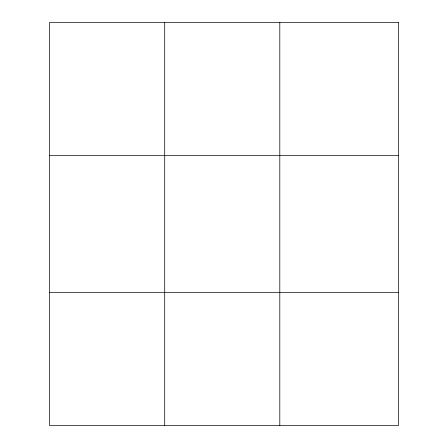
<?xml version="1.0" encoding="UTF-8"?>
<svg xmlns="http://www.w3.org/2000/svg" width="448" height="448" viewBox="0 0 448 448"><rect width="100%" height="100%" fill="white"/><g stroke="black" fill="none" stroke-linecap="round" stroke-linejoin="round"><path stroke-width="0.67" d="M164.707 425.6L164.707 22.4M279.804 425.6L279.804 22.4M49.605 155.456L398.395 155.456M49.605 292.544L398.395 292.544M398.395 22.4L398.395 425.6L49.605 425.6L49.605 22.4L398.395 22.4"/></g></svg>
